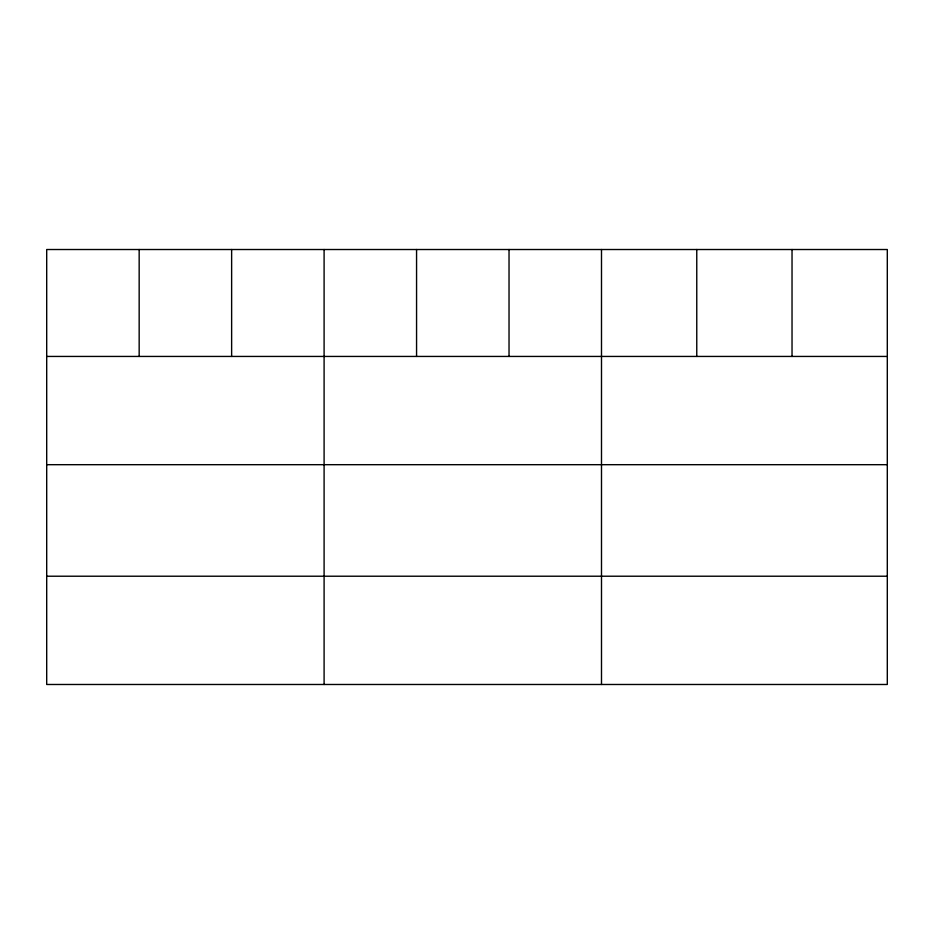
<?xml version="1.0" encoding="UTF-8"?>
<svg xmlns="http://www.w3.org/2000/svg" width="934" height="934" viewBox="0 0 934 934"><rect width="100%" height="100%" fill="white"/><g stroke="black" fill="none" stroke-linecap="round" stroke-linejoin="round"><path stroke-width="1.4" d="M887.3 356.438L887.3 684.482L46.7 684.482L46.7 249.518L887.3 249.518L887.3 356.438L46.7 356.438M46.7 464.688L887.3 464.688M46.7 576.22L887.3 576.22M792.032 249.518L792.032 356.438M696.764 249.518L696.764 356.438M601.496 249.518L601.496 684.482M509.03 249.518L509.03 356.438M416.564 249.518L416.564 356.438M324.098 249.518L324.098 684.482M231.632 249.518L231.632 356.438M139.166 249.518L139.166 356.438"/></g></svg>
